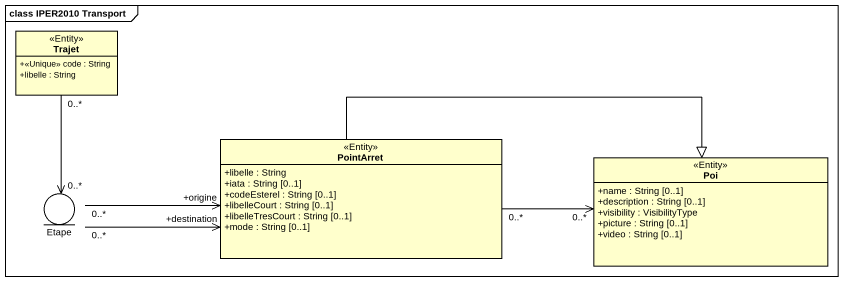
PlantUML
@startuml
mainframe class IPER2010 Transport
allowmixing
hide circle
hide empty members
skinparam classAttributeIconSize 0
class Trajet <<Entity>> {
  +<<Unique>> code : String
  +libelle : String
}
class PointArret <<Entity>> {
  +libelle : String
  +iata : String [0..1]
  +codeEsterel : String [0..1]
  +libelleCourt : String [0..1]
  +libelleTresCourt : String [0..1]
  +mode : String [0..1]
}
entity Etape
class Poi <<Entity>> {
  +name : String [0..1]
  +description : String [0..1]
  +visibility : VisibilityType
  +picture : String [0..1]
  +video : String [0..1]
}
Trajet "0..*" --> "0..*" Etape
PointArret "0..*" -right-> "0..*" Poi
PointArret -right-|> Poi
Etape "0..*" -right-> "+origine" PointArret
Etape "0..*" -right-> "+destination" PointArret
@enduml
